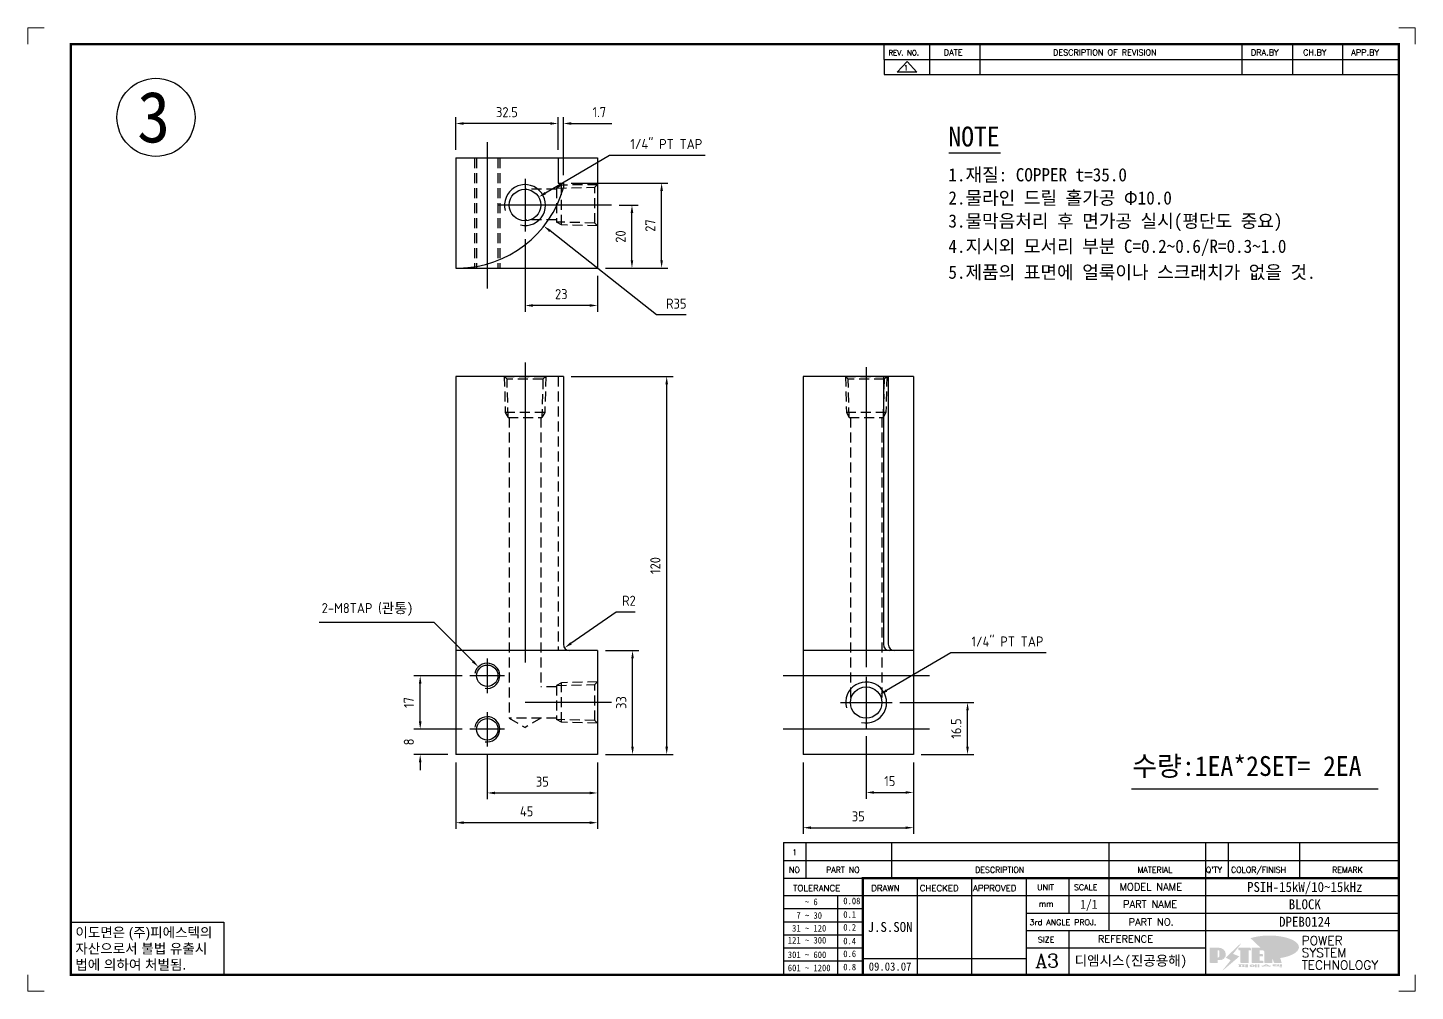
# Model space of a CAD drawing. Header units: millimetres. Extents: x 24815 to 36799, y -9299 to 5469.
# Drawn here: x 28479.1 to 28919.6, y -4594.7 to -4288.8 of the extents above; entities that cross this region are included whole.
import ezdxf
from ezdxf.enums import TextEntityAlignment as Align

# ---------------------------------------------------------------- set-up
doc = ezdxf.new("R2010")
doc.units = ezdxf.units.MM
doc.linetypes.add('CENTER', pattern=[50.8, 31.75, -6.35, 6.35, -6.35])
doc.linetypes.add('HIDDEN2', pattern=[4.7625, 3.175, -1.5875])
doc.layers.add('FORMAT-1', color=7, linetype='Continuous')
doc.layers.add('line', color=3, linetype='Continuous')
doc.styles.add('h1', font='')
doc.styles.add('HAN', font='')
doc.styles.add('RC', font='ROMANC.SHX')
doc.styles.add('ROMANT', font='romant')
doc.styles.add('RT', font='ROMANT.SHX', dxfattribs={"oblique": 15})
doc.styles.get("Standard").update_dxf_attribs({"font": 'ISOCP.SHX', "bigfont": 'WHGTXT.SHX'})
doc.styles.get('h1').set_extended_font_data('New Gulim')
doc.styles.get('HAN').set_extended_font_data('GulimChe')
doc.dimstyles.new('PS-1', dxfattribs={"dimtxt": 3.2, "dimasz": 2.5, "dimexe": 2, "dimexo": 2.5, "dimgap": 2, "dimtad": 1, "dimtoh": 1, "dimrnd": 0.05, "dimzin": 12, "dimdsep": 46, "dimtxsty": 'Standard', "dimcen": 0, "dimclrt": 2, "dimazin": 3, "dimtfac": 1, "dimtofl": 0, "dimtmove": 0, "dimatfit": 3, "dimfxl": 0, "dimtolj": 1, "dimtzin": 0, "dimarcsym": 0})

# ---------------------------------------------------------------- blocks, each defined once
blk = doc.blocks.new('t3')
for p, q in [((0, 15.88), (46.25, 15.88)), ((0, 15.88), (0, 0)), ((46.25, 15.88), (46.25, 0)), ((0, 0), (46.25, 0))]:
    blk.add_line(p, q)
at = {"color": 1, "style": 'h1'}
for s, p in [('이도면은 (주)피에스텍의', (1.4, 11.29)), ('자산으로서 불법 유출시', (1.4, 6.41)), ('법에 의하여 처벌됨.', (1.4, 1.52))]:
    blk.add_text(s, height=3, dxfattribs=at).set_placement(p)
blk = doc.blocks.new('new LOGO')
at = {"layer": 'line'}
h = blk.add_hatch(color=1, dxfattribs=at)
h.paths.add_polyline_path([(41.5, 16.4), (54.3, 16.4, 1), (54.3, 82.9), (0, 82.9), (0, -0.1), (41.5, -0.1)])
h.paths.add_polyline_path([(41.5, 27.9), (41.5, 71.9), (43.6, 71.9, -0.414214), (54.6, 60.9), (54.6, 38.9, -0.414214), (43.6, 27.9)], flags=16)
h.paths.add_polyline_path([(214.7, 71.9), (227.5, 71.9), (227.5, 82.9), (159.7, 82.9), (159.7, 71.9), (172.5, 71.9), (172.5, -0.1), (214.7, -0.1)])
h.paths.add_polyline_path([(276, 37.4), (294.8, 37.4), (294.8, 49.1), (276, 49.1), (276, 71.9), (294.8, 71.9), (294.8, 82.9), (234.5, 82.9), (234.5, -0.1), (297, -0.1), (297, 10.9), (276, 10.9)])
h.paths.add_polyline_path([(347.2, 35.2), (359.7, -0.1), (400.5, -0.1), (379.6, 66.8), (399.7, 82.9), (380.6, 82.9), (347.2, 61.6), (347.2, 82.9), (305.5, 82.9), (305.5, -0.1), (347.2, -0.1)])
h = blk.add_hatch(color=250, dxfattribs=at)
h.paths.add_polyline_path([(44.5, 69.4), (46.6, 69.4, -0.129793), (52, 68, 0.221832), (43.6, 71.9), (41.5, 71.9), (41.5, 27.9), (43.6, 27.9, 0.02048), (44.5, 28)], flags=17)
h.paths.add_polyline_path([(44.5, 13.9), (57.3, 13.9, 0.72362), (77.1, 73.9, -0.679777), (54.3, 16.4), (41.5, 16.4), (41.5, -0.1), (3, -0.1), (3, -2.6), (44.5, -2.6)])
h.paths.add_polyline_path([(117.9, 14.2), (71.5, -44.4), (77.1, -39.6), (120.8, 15.6), (92, 28.9), (173.3, 106), (177.5, 111.4), (89.1, 27.6)])
h.paths.add_polyline_path([(162.7, 71.9), (162.7, 69.4), (172.5, 69.4), (172.5, 71.9)], flags=17)
h.paths.add_polyline_path([(217.7, 69.4), (230.5, 69.4), (230.5, 80.4), (227.5, 80.4), (227.5, 71.9), (214.7, 71.9), (214.7, -0.1), (175.5, -0.1), (175.5, -2.6), (217.7, -2.6)])
h.paths.add_polyline_path([(297.8, 46.6), (294.8, 46.6), (294.8, 37.4), (276, 37.4), (276, 10.9), (279, 10.9), (279, 34.9), (297.8, 34.9)])
h.paths.add_polyline_path([(300, 8.4), (297, 8.4), (297, -0.1), (237.5, -0.1), (237.5, -2.6), (300, -2.6)])
h.paths.add_polyline_path([(297.8, 80.4), (294.8, 80.4), (294.8, 71.9), (276, 71.9), (276, 49.1), (279, 49.1), (279, 69.4), (297.8, 69.4)])
h.paths.add_polyline_path([(350.2, 80.4), (347.2, 80.4), (347.2, 61.6), (350.2, 63.5)])
h.paths.add_polyline_path([(350.2, 26.7), (347.2, 35.2), (347.2, -0.1), (308.5, -0.1), (308.5, -2.6), (350.2, -2.6)])
h.paths.add_polyline_path([(402.7, 80.4), (396.5, 80.4), (379.6, 66.8), (400.5, -0.1), (361.8, -0.1), (362.7, -2.6), (403.5, -2.6), (382.6, 64.3)])
blk.add_hatch(color=5, dxfattribs=at).paths.add_polyline_path([(166.3, 35), (131, 49), (180.4, 112.7), (92, 28.9), (120.8, 15.6), (74.4, -43)])
h = blk.add_hatch(color=253, dxfattribs=at)
edge = h.paths.add_edge_path()
edge.add_ellipse((333.9, 86.4), major_axis=(-165.9, 0), ratio=0.39426, start_angle=111.51268, end_angle=334.46902)
edge.add_ellipse((314.1, 81.2), major_axis=(-153.7, 0), ratio=0.40699, start_angle=121.30662, end_angle=327.74369, ccw=False)
edge.add_line((394, 27.8), (394.7, 25.6))
h = blk.add_hatch(color=250, dxfattribs=at)
edge = h.paths.add_edge_path()
edge.add_ellipse((237.8, -17.6), major_axis=(-14.3, 0), ratio=0.526336, start_angle=192.2456, end_angle=269.07481)
edge.add_line((238.1, -10.1), (237.6, -10.1))
edge.add_ellipse((237.8, -17.6), major_axis=(-14.3, 0), ratio=0.526336, start_angle=270.92519, end_angle=449.07481)
edge.add_line((237.6, -25.1), (238.1, -25.1))
edge.add_ellipse((237.8, -17.6), major_axis=(-14.3, 0), ratio=0.526336, start_angle=450.92519, end_angle=527.7544)
edge.add_line((251.7, -19.2), (254.1, -19.2))
edge.add_line((254.1, -19.2), (254.1, -27.1))
edge.add_line((254.1, -27.1), (263.1, -27.1))
edge.add_line((263.1, -27.1), (263.1, -10.1))
edge.add_line((263.1, -10.1), (254.1, -10.1))
edge.add_line((254.1, -10.1), (254.1, -16))
edge.add_line((254.1, -16), (251.7, -16))
h.paths.add_polyline_path([(241, -16.4), (241, -18.7, -1), (234.4, -18.7), (234.4, -16.4, -1)], flags=16)
h.paths.add_polyline_path([(278.2, -10.1), (268.1, -10.1), (268.1, -27.1), (278.2, -27.1)])
h.paths.add_polyline_path([(310.3, -10.1), (310.3, -11.1, -0.157169), (289.3, -17.5), (294, -19.9, 0.128407), (316.3, -15.9, 0.128407), (338.6, -19.9), (343.3, -17.5, -0.157169), (322.2, -11.1), (322.2, -10.1)])
h.paths.add_polyline_path([(342.1, -25.1), (342.1, -22.3), (290.4, -22.3), (290.4, -25.1)])
h.paths.add_polyline_path([(352, -10.1), (352, -16.2, 0.414214), (354, -18.2), (378.7, -18.2), (378.7, -19.6), (390.2, -19.6), (390.2, -10.1), (378.7, -10.1), (378.7, -13.6), (374.7, -13.6), (374.7, -15.1), (378.7, -15.1), (378.7, -16.2), (364.7, -16.2), (364.7, -15.1), (371.2, -15.1), (371.2, -13.6), (364.7, -13.6), (364.7, -12.6), (374.7, -12.6), (374.7, -10.1)])
h.paths.add_polyline_path([(393.8, -10.1), (393.8, -19.6), (405, -19.6), (405, -10.1)])
h.paths.add_polyline_path([(405, -27.1), (405, -20.9), (356.8, -20.9), (356.8, -23), (391.8, -23), (391.8, -27.1)])
h.paths.add_polyline_path([(200.4, -10.1), (200.4, -22.3), (193.2, -22.3), (193.2, -12.6), (196.6, -12.6), (196.6, -10.1), (161, -10.1), (161, -12.6), (164.5, -12.6), (164.5, -22.3), (161, -22.3), (161, -25.1), (200.4, -25.1), (200.4, -27.1), (213.9, -27.1), (213.9, -10.1)])
h.paths.add_polyline_path([(182, -12.6), (175.6, -12.6), (175.6, -22.3), (182, -22.3)], flags=17)
blk = doc.blocks.new('format-3')
at = {"color": 3, "lineweight": 9}
for p, q in [((0, 286.3), (0, 291.3)), ((5, 291.3), (0, 291.3)), ((414.5, 291.3), (419.5, 291.3)), ((419.5, 286.3), (419.5, 291.3)), ((0, 5), (0, 0)), ((419.5, 5), (419.5, 0)), ((5, 0), (0, 0)), ((414.5, 0), (419.5, 0))]:
    blk.add_line(p, q, dxfattribs=at)
at = {"color": 180}
for p, q in [((258.97, 281.75), (258.97, 286.3)), ((272.71, 281.75), (272.71, 286.3)), ((287.94, 281.75), (287.94, 286.3)), ((367.22, 281.75), (367.22, 286.3)), ((382.45, 281.75), (382.45, 286.3)), ((397.61, 281.75), (397.61, 286.3)), ((258.97, 281.75), (414.5, 281.75)), ((228.5, 39.49), (228.5, 5)), ((228.5, 39.49), (414.5, 39.49)), ((235.29, 39.49), (235.29, 34.21)), ((261.24, 34.21), (261.24, 39.49)), ((326.9, 39.49), (326.9, 34.21)), ((356.11, 39.49), (356.11, 34.21)), ((362.93, 39.49), (362.93, 34.21)), ((384.48, 39.49), (384.48, 34.21)), ((228.5, 34.21), (252.48, 34.21)), ((268.96, 5), (268.96, 34.21)), ((285.45, 5), (285.45, 34.21)), ((301.94, 5), (301.94, 34.21)), ((314.72, 34.21), (314.72, 23.65)), ((326.9, 34.21), (326.9, 18.37)), ((356.11, 34.21), (356.11, 5)), ((228.5, 28.93), (252.48, 28.93)), ((244.89, 5.23), (244.89, 28.93)), ((252.48, 28.93), (414.5, 28.93)), ((228.5, 24.98), (252.48, 24.98)), ((228.5, 21.03), (252.48, 21.03)), ((301.94, 23.65), (414.5, 23.65)), ((228.5, 17.08), (252.48, 17.08)), ((301.94, 18.37), (414.5, 18.37)), ((314.72, 18.37), (314.72, 5)), ((228.5, 13.13), (252.48, 13.13)), ((301.94, 13.09), (356.11, 13.09)), ((228.5, 9.18), (252.48, 9.18)), ((252.48, 9.95), (301.94, 9.95))]:
    blk.add_line(p, q, dxfattribs=at)
at = {"const_width": 0.7}
blk.add_lwpolyline([(252.48, 5), (252.48, 34.21), (414.5, 34.21)], dxfattribs=at)
at = {"layer": 'FORMAT-1', "const_width": 0.7}
blk.add_lwpolyline([(13, 5), (13, 286.3), (414.5, 286.3), (414.5, 5)], close=True, dxfattribs=at)
blk.add_blockref('t3', (13, 5))
at = {"xscale": 0.05400000000000027, "yscale": 0.05400000000000027, "zscale": 0.05400000000000027}
blk.add_blockref('new LOGO', (357.35, 8.65), dxfattribs=at)
at = {"color": 2}
for s, height, style, p in [('REV. NO.', 1.56, 'RC', (260.23, 282.95)), ('DATE', 1.788, 'RC', (276.95, 282.94)), ('DESCRIPTION OF REVISION', 1.7875, 'RC', (309.98, 282.94)), ('DRA.BY', 1.788, 'RC', (369.83, 282.94)), ('CH.BY', 1.788, 'RC', (385.59, 282.94)), ('APP.BY', 1.788, 'RC', (400.18, 282.94)), ('COLOR/FINISH', 1.7424, 'RC', (363.8, 35.83)), ('NO', 1.742, 'RC', (230.16, 35.83)), ('PART NO', 1.742, 'RC', (241.36, 35.83)), ('DESCRIPTION', 1.7424, 'RC', (286.43, 35.83)), ('MATERIAL', 1.742, 'RC', (335.52, 35.83)), ("Q'TY", 1.742, 'RC', (356.17, 35.83)), ('REMARK', 1.742, 'RC', (394.37, 35.83)), (' TOLERANCE', 1.9, 'RC', (230.11, 30.22)), ('DRAWN', 1.9, 'RC', (255, 30.22)), ('CHECKED', 1.9, 'RC', (269.71, 30.22)), ('APPROVED', 1.9, 'RC', (285.8, 30.22)), ('UNIT', 1.742, 'RC', (305.19, 30.55)), ('SCALE', 1.742, 'RC', (316.32, 30.55)), ('MODEL NAME', 2.178, 'RC', (330.12, 30.46)), ('    ~ 6', 2, 'HAN', (229.8, 26.03)), ('0.08', 2, 'HAN', (246.57, 26.31)), ('mm', 1.742, 'RC', (305.67, 25.56)), ('PART NAME', 2.178, 'RC', (331.17, 25.24)), ('  7 ~ 30', 2, 'HAN', (229.8, 21.91)), ('0.1', 2, 'HAN', (246.57, 22.2)), ('3rd ANGLE PROJ.', 1.7424, 'RC', (302.87, 19.97)), ('PART NO.', 2.178, 'RC', (332.84, 19.85)), (' 31 ~ 120', 2, 'HAN', (229.8, 18.04)), ('0.2', 2, 'HAN', (246.57, 18.32)), ('REFERENCE', 2.178, 'RC', (323.52, 14.69)), ('121 ~ 300', 2, 'HAN', (229.8, 14.42)), ('0.4', 2, 'HAN', (246.57, 14.2)), ('SIZE', 1.742, 'RC', (305.39, 14.71)), ('301 ~ 600', 2, 'HAN', (229.8, 10.04)), ('0.6', 2, 'HAN', (246.57, 10.32)), ('601 ~ 1200', 2, 'HAN', (229.8, 6.05)), ('0.8', 2, 'HAN', (246.57, 6.33))]:
    blk.add_text(s, height=height, dxfattribs=dict(at, style=style)).set_placement(p)
at = {"style": 'ROMANT'}
for s, p in [('POWER', (385.15, 13.96)), ('SYSTEM', (385.15, 10.31)), ('TECHNOLOGY', (385.15, 6.56))]:
    blk.add_text(s, height=2.7, dxfattribs=at).set_placement(p)
at = {"color": 2, "lineweight": 25, "style": 'RC'}
blk.add_text('A3', height=4.182, dxfattribs=at).set_placement((304.61, 7.14))
at = {"style": 'HAN'}
for tag, height, p in [('MODEL-NAME', 3, (386.1, 31.53)), ('SCALE', 2.7, (320.81, 26.29)), ('PART-NAME', 3, (386.1, 26.29)), ('CH-BY', 3, (277.21, 19.44)), ('PART-NO', 3, (386.1, 21.01)), ('DRA-BY', 3, (260.72, 19.44)), ('APP-BY', 3, (293.7, 19.44)), ('DRA-DATE', 2.5, (260.72, 7.47)), ('CH-DATE', 2.5, (277.21, 7.47)), ('APP-DATE', 2.5, (293.7, 7.47)), ('관련업체', 3, (333.52, 9.26))]:
    blk.add_attdef(tag, text='', height=height, dxfattribs=at).set_placement(p, align=Align.MIDDLE_CENTER)
blk = doc.blocks.new('no3')
at = {"color": 180}
for p, q in [((0, 5.5), (0, 0)), ((0, 5.5), (186, 5.5)), ((6.79, 5.5), (6.79, 0)), ((32.74, 0.11), (32.74, 5.5)), ((98.4, 5.5), (98.4, 0)), ((127.61, 5.5), (127.61, 0)), ((134.43, 5.5), (134.43, 0)), ((155.98, 5.5), (155.98, 0))]:
    blk.add_line(p, q, dxfattribs=at)
at = {"color": 2, "style": 'HAN'}
for tag, p in [('PART-NO', (19.76, 2.75)), ('MATERIAL', (111.38, 2.75)), ("Q'TY", (131.02, 2.75)), ('COLOR/FINISH', (145.2, 2.75)), ('REMARK', (170.76, 2.75))]:
    blk.add_attdef(tag, text='', height=2.9, dxfattribs=at).set_placement(p, align=Align.MIDDLE_CENTER)
blk.add_attdef('DESCRIPTION', text='', height=2.9, dxfattribs=at).set_placement((34.51, 2.75), align=Align.MIDDLE_LEFT)
at = {"color": 2, "style": 'RT', "oblique": 15}
blk.add_attdef('NO', text='', height=1.74, dxfattribs=at).set_placement((3.38, 2.51), align=Align.MIDDLE_CENTER)
blk = doc.blocks.new('re3')
at = {"color": 180}
for p, q in [((0, 0), (0, -4.55)), ((6.87, -0.64), (3.86, -3.91)), ((9.88, -3.91), (3.86, -3.91)), ((6.87, -0.64), (9.88, -3.91)), ((13.74, -4.55), (13.74, 0)), ((28.97, -4.55), (28.97, 0)), ((108.25, -4.55), (108.25, 0)), ((123.49, -4.55), (123.49, 0)), ((138.64, -4.55), (138.64, 0)), ((0, -4.55), (155.53, -4.55))]:
    blk.add_line(p, q, dxfattribs=at)
at = {"color": 2, "style": 'RC', "oblique": 15}
blk.add_attdef('REV.NO', text='', height=1.56, dxfattribs=at).set_placement((6.59, -2.56), align=Align.MIDDLE_CENTER)
blk.add_attdef('-1', text='', height=1.56, dxfattribs=at).set_placement((9.37, -1.66), align=Align.MIDDLE_LEFT)
at = {"color": 2, "style": 'HAN'}
for tag, p in [('REV.-DATE', (21.36, -2.28)), ('DRA.BY', (115.87, -2.28)), ('CH.BY', (131.07, -2.28)), ('APP.BY', (147.09, -2.28))]:
    blk.add_attdef(tag, text='', height=2.5, dxfattribs=at).set_placement(p, align=Align.MIDDLE_CENTER)
blk.add_attdef('DESCRIPTION-OF-REVISION', text='', height=2.5, dxfattribs=at).set_placement((31.61, -2.28), align=Align.MIDDLE_LEFT)
blk = doc.blocks.new('*D1194')
at = {"color": 0, "lineweight": -2}
for p, q in [((28624.97, -4519.55), (28624.97, -4533.76)), ((28659.97, -4522.06), (28659.97, -4533.76)), ((28627.47, -4531.76), (28657.47, -4531.76))]:
    blk.add_line(p, q, dxfattribs=at)
at = {"color": 0}
for points in [[(28627.47, -4531.35), (28627.47, -4532.18), (28624.97, -4531.76)], [(28657.47, -4531.35), (28657.47, -4532.18), (28659.97, -4531.76)]]:
    blk.add_solid(points, dxfattribs=at)
at = {"layer": 'Defpoints', "color": 0}
for p in [(28624.97, -4517.05), (28659.97, -4519.56), (28659.97, -4531.76)]:
    blk.add_point(p, dxfattribs=at)
at = {"color": 2, "insert": (28642.47, -4528.16), "char_height": 3.2, "attachment_point": 5}
blk.add_mtext('\\A1;35', dxfattribs=at)
blk = doc.blocks.new('*D1195')
at = {"color": 0, "lineweight": -2}
for p, q in [((28614.97, -4522.06), (28614.97, -4543.2)), ((28659.97, -4522.06), (28659.97, -4543.2)), ((28657.47, -4541.2), (28617.47, -4541.2))]:
    blk.add_line(p, q, dxfattribs=at)
at = {"color": 0}
for points in [[(28617.47, -4540.78), (28617.47, -4541.62), (28614.97, -4541.2)], [(28657.47, -4540.78), (28657.47, -4541.62), (28659.97, -4541.2)]]:
    blk.add_solid(points, dxfattribs=at)
at = {"layer": 'Defpoints', "color": 0}
for p in [(28614.97, -4519.56), (28659.97, -4519.56), (28614.97, -4541.2)]:
    blk.add_point(p, dxfattribs=at)
at = {"color": 2, "insert": (28637.47, -4537.6), "char_height": 3.2, "attachment_point": 5}
blk.add_mtext('\\A1;45', dxfattribs=at)
blk = doc.blocks.new('*D1134')
at = {"color": 0, "lineweight": -2}
for p, q in [((28662.47, -4486.56), (28673.11, -4486.56)), ((28671.11, -4517.06), (28671.11, -4489.06)), ((28662.47, -4519.56), (28673.11, -4519.56))]:
    blk.add_line(p, q, dxfattribs=at)
at = {"color": 0}
for points in [[(28670.69, -4489.06), (28671.52, -4489.06), (28671.11, -4486.56)], [(28670.69, -4517.06), (28671.52, -4517.06), (28671.11, -4519.56)]]:
    blk.add_solid(points, dxfattribs=at)
at = {"layer": 'Defpoints', "color": 0}
for p in [(28659.97, -4486.56), (28671.11, -4486.56), (28659.97, -4519.56)]:
    blk.add_point(p, dxfattribs=at)
at = {"color": 2, "insert": (28667.51, -4503.06), "char_height": 3.2, "attachment_point": 5, "rotation": 90}
blk.add_mtext('\\A1;33', dxfattribs=at)
blk = doc.blocks.new('*D1196')
at = {"color": 0, "lineweight": -2}
for p, q in [((28651.65, -4399.56), (28683.95, -4399.56)), ((28681.95, -4517.06), (28681.95, -4402.06)), ((28662.47, -4519.56), (28683.95, -4519.56))]:
    blk.add_line(p, q, dxfattribs=at)
at = {"color": 0}
for points in [[(28681.53, -4402.06), (28682.36, -4402.06), (28681.95, -4399.56)], [(28681.53, -4517.06), (28682.36, -4517.06), (28681.95, -4519.56)]]:
    blk.add_solid(points, dxfattribs=at)
at = {"layer": 'Defpoints', "color": 0}
for p in [(28649.15, -4399.56), (28681.95, -4399.56), (28659.97, -4519.56)]:
    blk.add_point(p, dxfattribs=at)
at = {"color": 2, "insert": (28678.35, -4459.56), "char_height": 3.2, "attachment_point": 5, "rotation": 90}
blk.add_mtext('\\A1;120', dxfattribs=at)
blk = doc.blocks.new('*D1197')
at = {"color": 0, "lineweight": -2}
for p, q in [((28603.69, -4509.06), (28603.69, -4506.56)), ((28616.99, -4511.56), (28601.69, -4511.56)), ((28612.47, -4519.56), (28601.69, -4519.56)), ((28603.69, -4522.06), (28603.69, -4524.56))]:
    blk.add_line(p, q, dxfattribs=at)
at = {"color": 0}
for points in [[(28603.28, -4509.06), (28604.11, -4509.06), (28603.69, -4511.56)], [(28603.28, -4522.06), (28604.11, -4522.06), (28603.69, -4519.56)]]:
    blk.add_solid(points, dxfattribs=at)
at = {"layer": 'Defpoints', "color": 0}
for p in [(28603.69, -4511.56), (28619.49, -4511.56), (28614.97, -4519.56)]:
    blk.add_point(p, dxfattribs=at)
at = {"color": 2, "insert": (28600.09, -4515.56), "char_height": 3.2, "attachment_point": 5, "rotation": 90}
blk.add_mtext('\\A1;8', dxfattribs=at)
blk = doc.blocks.new('*D1198')
at = {"color": 0, "lineweight": -2}
for p, q in [((28616.99, -4494.56), (28601.69, -4494.56)), ((28603.69, -4509.06), (28603.69, -4497.06)), ((28616.99, -4511.56), (28601.69, -4511.56))]:
    blk.add_line(p, q, dxfattribs=at)
at = {"color": 0}
for points in [[(28603.28, -4497.06), (28604.11, -4497.06), (28603.69, -4494.56)], [(28603.28, -4509.06), (28604.11, -4509.06), (28603.69, -4511.56)]]:
    blk.add_solid(points, dxfattribs=at)
at = {"layer": 'Defpoints', "color": 0}
for p in [(28603.69, -4494.56), (28619.49, -4494.56), (28619.49, -4511.56)]:
    blk.add_point(p, dxfattribs=at)
at = {"color": 2, "insert": (28600.09, -4503.06), "char_height": 3.2, "attachment_point": 5, "rotation": 90}
blk.add_mtext('\\A1;17', dxfattribs=at)
blk = doc.blocks.new('*D1199')
at = {"color": 0, "lineweight": -2}
for p, q in [((28745.27, -4513.76), (28745.27, -4533.6)), ((28760.27, -4522.06), (28760.27, -4533.6)), ((28747.77, -4531.6), (28757.77, -4531.6))]:
    blk.add_line(p, q, dxfattribs=at)
at = {"color": 0}
for points in [[(28747.77, -4531.19), (28747.77, -4532.02), (28745.27, -4531.6)], [(28757.77, -4531.19), (28757.77, -4532.02), (28760.27, -4531.6)]]:
    blk.add_solid(points, dxfattribs=at)
at = {"layer": 'Defpoints', "color": 0}
for p in [(28745.27, -4511.26), (28760.27, -4519.56), (28760.27, -4531.6)]:
    blk.add_point(p, dxfattribs=at)
at = {"color": 2, "insert": (28752.77, -4528), "char_height": 3.2, "attachment_point": 5}
blk.add_mtext('\\A1;15', dxfattribs=at)
blk = doc.blocks.new('*D1200')
at = {"color": 0, "lineweight": -2}
for p, q in [((28725.27, -4522.06), (28725.27, -4544.79)), ((28760.27, -4522.06), (28760.27, -4544.79)), ((28727.77, -4542.79), (28757.77, -4542.79))]:
    blk.add_line(p, q, dxfattribs=at)
at = {"color": 0}
for points in [[(28727.77, -4542.38), (28727.77, -4543.21), (28725.27, -4542.79)], [(28757.77, -4542.38), (28757.77, -4543.21), (28760.27, -4542.79)]]:
    blk.add_solid(points, dxfattribs=at)
at = {"layer": 'Defpoints', "color": 0}
for p in [(28725.27, -4519.56), (28760.27, -4519.56), (28760.27, -4542.79)]:
    blk.add_point(p, dxfattribs=at)
at = {"color": 2, "insert": (28742.77, -4539.19), "char_height": 3.2, "attachment_point": 5}
blk.add_mtext('\\A1;35', dxfattribs=at)
blk = doc.blocks.new('*D1135')
at = {"color": 0, "lineweight": -2}
for p, q in [((28755.97, -4503.06), (28779.45, -4503.06)), ((28777.45, -4517.06), (28777.45, -4505.56)), ((28762.77, -4519.56), (28779.45, -4519.56))]:
    blk.add_line(p, q, dxfattribs=at)
at = {"color": 0}
for points in [[(28777.04, -4505.56), (28777.87, -4505.56), (28777.45, -4503.06)], [(28777.04, -4517.06), (28777.87, -4517.06), (28777.45, -4519.56)]]:
    blk.add_solid(points, dxfattribs=at)
at = {"layer": 'Defpoints', "color": 0}
for p in [(28753.47, -4503.06), (28777.45, -4503.06), (28760.27, -4519.56)]:
    blk.add_point(p, dxfattribs=at)
at = {"color": 2, "insert": (28773.85, -4511.31), "char_height": 3.2, "attachment_point": 5, "rotation": 90}
blk.add_mtext('\\A1;16.5', dxfattribs=at)
blk = doc.blocks.new('*D1136')
at = {"color": 0, "lineweight": -2}
for p, q in [((28772.13, -4487.29), (28751.74, -4499.26)), ((28802.44, -4487.29), (28772.13, -4487.29))]:
    blk.add_line(p, q, dxfattribs=at)
at = {"color": 0}
blk.add_solid([(28751.53, -4498.9), (28751.95, -4499.62), (28749.58, -4500.52)], dxfattribs=at)
at = {"layer": 'Defpoints', "color": 0}
for p in [(28749.58, -4500.52), (28740.96, -4505.59)]:
    blk.add_point(p, dxfattribs=at)
at = {"color": 2, "insert": (28790.13, -4483.69), "char_height": 3.2, "attachment_point": 5}
blk.add_mtext('\\A1;1/4" PT TAP', dxfattribs=at)
blk = doc.blocks.new('*D1201')
at = {"color": 0, "lineweight": -2}
for p, q in [((28651.65, -4338.13), (28682.33, -4338.13)), ((28680.33, -4362.63), (28680.33, -4340.63)), ((28662.47, -4365.13), (28682.33, -4365.13))]:
    blk.add_line(p, q, dxfattribs=at)
at = {"color": 0}
for points in [[(28679.91, -4340.63), (28680.74, -4340.63), (28680.33, -4338.13)], [(28679.91, -4362.63), (28680.74, -4362.63), (28680.33, -4365.13)]]:
    blk.add_solid(points, dxfattribs=at)
at = {"layer": 'Defpoints', "color": 0}
for p in [(28649.15, -4338.13), (28680.33, -4338.13), (28659.97, -4365.13)]:
    blk.add_point(p, dxfattribs=at)
at = {"color": 2, "insert": (28676.73, -4351.63), "char_height": 3.2, "attachment_point": 5, "rotation": 90}
blk.add_mtext('\\A1;27', dxfattribs=at)
blk = doc.blocks.new('*D1202')
at = {"color": 0, "lineweight": -2}
for p, q in [((28614.97, -4327.63), (28614.97, -4317.24)), ((28644.97, -4319.24), (28617.47, -4319.24)), ((28647.47, -4327.63), (28647.47, -4317.24))]:
    blk.add_line(p, q, dxfattribs=at)
at = {"color": 0}
for points in [[(28617.47, -4318.83), (28617.47, -4319.66), (28614.97, -4319.24)], [(28644.97, -4318.83), (28644.97, -4319.66), (28647.47, -4319.24)]]:
    blk.add_solid(points, dxfattribs=at)
at = {"layer": 'Defpoints', "color": 0}
for p in [(28614.97, -4319.24), (28614.97, -4330.13), (28647.47, -4330.13)]:
    blk.add_point(p, dxfattribs=at)
at = {"color": 2, "insert": (28631.22, -4315.64), "char_height": 3.2, "attachment_point": 5}
blk.add_mtext('\\A1;32.5', dxfattribs=at)
blk = doc.blocks.new('*D1137')
at = {"color": 0, "lineweight": -2}
for p, q in [((28644.97, -4319.24), (28642.47, -4319.24)), ((28647.47, -4327.63), (28647.47, -4317.24)), ((28649.15, -4335.63), (28649.15, -4317.24)), ((28651.65, -4319.24), (28664.48, -4319.24))]:
    blk.add_line(p, q, dxfattribs=at)
at = {"color": 0}
for points in [[(28644.97, -4318.83), (28644.97, -4319.66), (28647.47, -4319.24)], [(28651.65, -4318.83), (28651.65, -4319.66), (28649.15, -4319.24)]]:
    blk.add_solid(points, dxfattribs=at)
at = {"layer": 'Defpoints', "color": 0}
for p in [(28647.47, -4319.24), (28647.47, -4330.13), (28649.15, -4338.13)]:
    blk.add_point(p, dxfattribs=at)
at = {"color": 2, "insert": (28660.56, -4315.64), "char_height": 3.2, "attachment_point": 5}
blk.add_mtext('\\A1;1.7', dxfattribs=at)
blk = doc.blocks.new('*D1138')
at = {"color": 0, "lineweight": -2}
for p, q in [((28663.83, -4329.36), (28643.44, -4341.34)), ((28694.14, -4329.36), (28663.83, -4329.36))]:
    blk.add_line(p, q, dxfattribs=at)
at = {"color": 0}
blk.add_solid([(28643.23, -4340.98), (28643.65, -4341.7), (28641.29, -4342.6)], dxfattribs=at)
at = {"layer": 'Defpoints', "color": 0}
for p in [(28641.29, -4342.6), (28632.66, -4347.67)]:
    blk.add_point(p, dxfattribs=at)
at = {"color": 2, "insert": (28681.83, -4325.76), "char_height": 3.2, "attachment_point": 5}
blk.add_mtext('\\A1;1/4" PT TAP', dxfattribs=at)
blk = doc.blocks.new('*D1203')
at = {"color": 0, "lineweight": -2}
for p, q in [((28571.58, -4477.52), (28607.98, -4477.52)), ((28607.98, -4477.52), (28620.38, -4489.95))]:
    blk.add_line(p, q, dxfattribs=at)
at = {"color": 0}
blk.add_solid([(28620.68, -4489.66), (28620.09, -4490.25), (28622.15, -4491.72)], dxfattribs=at)
at = {"layer": 'Defpoints', "color": 0}
for p in [(28622.15, -4491.72), (28627.8, -4497.39)]:
    blk.add_point(p, dxfattribs=at)
at = {"color": 2, "insert": (28586.98, -4473.51), "char_height": 3.2, "attachment_point": 5}
blk.add_mtext('\\A1;2-M8TAP ({\\fGulimChe|b0|i0|c129|p49;관통)}', dxfattribs=at)
blk = doc.blocks.new('*D1204')
at = {"color": 0, "lineweight": -2}
for p, q in [((28666.9, -4345.13), (28672.92, -4345.13)), ((28670.92, -4362.63), (28670.92, -4347.63)), ((28662.47, -4365.13), (28672.92, -4365.13))]:
    blk.add_line(p, q, dxfattribs=at)
at = {"color": 0}
for points in [[(28670.5, -4347.63), (28671.33, -4347.63), (28670.92, -4345.13)], [(28670.5, -4362.63), (28671.33, -4362.63), (28670.92, -4365.13)]]:
    blk.add_solid(points, dxfattribs=at)
at = {"layer": 'Defpoints', "color": 0}
for p in [(28664.4, -4345.13), (28670.92, -4345.13), (28659.97, -4365.13)]:
    blk.add_point(p, dxfattribs=at)
at = {"color": 2, "insert": (28667.32, -4355.13), "char_height": 3.2, "attachment_point": 5, "rotation": 90}
blk.add_mtext('\\A1;20', dxfattribs=at)
blk = doc.blocks.new('*D1205')
at = {"color": 0, "lineweight": -2}
for p, q in [((28636.98, -4356.01), (28636.98, -4379.01)), ((28659.97, -4367.63), (28659.97, -4379.01)), ((28657.47, -4377.01), (28639.48, -4377.01))]:
    blk.add_line(p, q, dxfattribs=at)
at = {"color": 0}
for points in [[(28639.48, -4376.6), (28639.48, -4377.43), (28636.98, -4377.01)], [(28657.47, -4376.6), (28657.47, -4377.43), (28659.97, -4377.01)]]:
    blk.add_solid(points, dxfattribs=at)
at = {"layer": 'Defpoints', "color": 0}
for p in [(28636.98, -4353.51), (28659.97, -4365.13), (28636.98, -4377.01)]:
    blk.add_point(p, dxfattribs=at)
at = {"color": 2, "insert": (28648.48, -4373.41), "char_height": 3.2, "attachment_point": 5}
blk.add_mtext('\\A1;23', dxfattribs=at)
blk = doc.blocks.new('*D1206')
at = {"color": 0, "lineweight": -2}
for p, q in [((28678.72, -4380.02), (28644.92, -4353.36)), ((28688.1, -4380.02), (28678.72, -4380.02))]:
    blk.add_line(p, q, dxfattribs=at)
at = {"color": 0}
blk.add_solid([(28645.18, -4353.03), (28644.66, -4353.69), (28642.96, -4351.81)], dxfattribs=at)
at = {"layer": 'Defpoints', "color": 0}
for p in [(28615.47, -4330.14), (28642.96, -4351.81)]:
    blk.add_point(p, dxfattribs=at)
at = {"color": 2, "insert": (28684.99, -4376.42), "char_height": 3.2, "attachment_point": 5}
blk.add_mtext('\\A1;R35', dxfattribs=at)
blk = doc.blocks.new('*D1207')
at = {"color": 0, "lineweight": -2}
for p, q in [((28665.95, -4474.34), (28651.56, -4484.27)), ((28671.98, -4474.34), (28665.95, -4474.34))]:
    blk.add_line(p, q, dxfattribs=at)
at = {"color": 0}
blk.add_solid([(28651.33, -4483.93), (28651.8, -4484.61), (28649.51, -4485.69)], dxfattribs=at)
at = {"layer": 'Defpoints', "color": 0}
for p in [(28649.51, -4485.69), (28651.15, -4484.56)]:
    blk.add_point(p, dxfattribs=at)
at = {"color": 2, "insert": (28669.96, -4470.74), "char_height": 3.2, "attachment_point": 5}
blk.add_mtext('\\A1;R2', dxfattribs=at)

msp = doc.modelspace()

# ---------------------------------------------------------------- linework, layer by layer
at = {"color": 1, "linetype": 'CENTER', "ltscale": 3}
for p, q in [((28624.975, -4325.167), (28624.975, -4371.611)), ((28636.974, -4336.758), (28636.975, -4353.509)), ((28645.35, -4345.133), (28628.599, -4345.134)), ((28664.402, -4345.134), (28641.848, -4345.134)), ((28636.975, -4395.129), (28636.975, -4503.056)), ((28745.27, -4396.556), (28745.27, -4494.855)), ((28624.975, -4489.067), (28624.975, -4500.045)), ((28630.464, -4494.556), (28619.486, -4494.556)), ((28765.379, -4494.556), (28718.935, -4494.556)), ((28745.27, -4494.855), (28745.27, -4511.257)), ((28664.402, -4503.056), (28636.975, -4503.056)), ((28737.069, -4503.056), (28753.471, -4503.056)), ((28624.975, -4506.067), (28624.975, -4517.045)), ((28630.464, -4511.556), (28619.486, -4511.556)), ((28765.379, -4511.556), (28718.935, -4511.556))]:
    msp.add_line(p, q, dxfattribs=at)
for p, q in [((28771.547, -4328.603), (28787.887, -4328.603)), ((28656.928, -4338.634), (28659.975, -4338.634)), ((28829.469, -4530.502), (28907.858, -4530.502))]:
    msp.add_line(p, q)
at = {"color": 6}
for p, q in [((28614.975, -4330.134), (28659.975, -4330.134)), ((28614.975, -4330.134), (28614.975, -4365.134)), ((28647.475, -4330.134), (28647.475, -4338.134)), ((28659.975, -4330.134), (28659.975, -4365.134)), ((28647.475, -4338.134), (28649.153, -4338.134)), ((28649.153, -4338.134), (28649.153, -4339.666)), ((28614.975, -4365.134), (28659.975, -4365.134)), ((28649.153, -4399.556), (28614.975, -4399.556)), ((28614.975, -4399.556), (28614.975, -4519.556)), ((28649.153, -4399.556), (28649.153, -4484.556)), ((28760.27, -4399.556), (28725.27, -4399.556)), ((28725.27, -4399.556), (28725.27, -4519.556)), ((28750.738, -4399.556), (28750.738, -4484.556)), ((28752.27, -4399.556), (28752.27, -4484.556)), ((28760.27, -4399.556), (28760.27, -4519.556)), ((28659.975, -4486.556), (28614.975, -4486.556)), ((28659.975, -4486.556), (28659.975, -4519.556)), ((28760.27, -4486.556), (28725.27, -4486.556)), ((28659.975, -4519.556), (28614.975, -4519.556)), ((28760.27, -4519.556), (28725.27, -4519.556))]:
    msp.add_line(p, q, dxfattribs=at)
at = {"color": 2, "linetype": 'HIDDEN2'}
for p, q in [((28620.975, -4330.276), (28620.975, -4365.276)), ((28621.575, -4330.276), (28621.575, -4365.276)), ((28628.375, -4330.276), (28628.375, -4365.276)), ((28628.975, -4330.276), (28628.975, -4365.276)), ((28630.397, -4399.556), (28643.554, -4399.556)), ((28631.28, -4400.44), (28630.397, -4399.556)), ((28643.554, -4399.556), (28642.67, -4400.44)), ((28647.475, -4399.556), (28647.475, -4486.556)), ((28738.692, -4399.556), (28751.849, -4399.556)), ((28739.575, -4400.44), (28738.692, -4399.556)), ((28751.849, -4399.556), (28750.965, -4400.44)), ((28631.596, -4412.524), (28631.28, -4400.44)), ((28642.67, -4400.44), (28631.28, -4400.44)), ((28642.67, -4400.44), (28642.355, -4412.524)), ((28739.89, -4412.524), (28739.575, -4400.44)), ((28750.965, -4400.44), (28739.575, -4400.44)), ((28750.965, -4400.44), (28750.65, -4412.524)), ((28643.26, -4410.956), (28630.691, -4410.956)), ((28631.596, -4412.524), (28642.355, -4412.524)), ((28631.975, -4412.524), (28631.975, -4508.056)), ((28641.975, -4412.524), (28641.975, -4498.056)), ((28751.555, -4410.956), (28738.985, -4410.956)), ((28739.89, -4412.524), (28750.65, -4412.524)), ((28740.27, -4412.524), (28740.27, -4503.056)), ((28750.27, -4412.524), (28750.27, -4503.056)), ((28648.575, -4509.341), (28648.575, -4496.771)), ((28659.091, -4497.361), (28659.975, -4496.478)), ((28659.975, -4496.478), (28659.975, -4509.635)), ((28647.007, -4498.056), (28641.975, -4498.056)), ((28647.007, -4497.676), (28659.091, -4497.361)), ((28647.007, -4497.676), (28647.007, -4508.436)), ((28659.091, -4508.751), (28659.091, -4497.361)), ((28647.007, -4508.056), (28631.975, -4508.056)), ((28631.975, -4508.056), (28636.976, -4510.943)), ((28641.976, -4508.056), (28636.976, -4510.943)), ((28659.091, -4508.751), (28647.007, -4508.436)), ((28659.975, -4509.635), (28659.091, -4508.751))]:
    msp.add_line(p, q, dxfattribs=at)
at = {"color": 252, "linetype": 'HIDDEN2'}
for p, q in [((28659.091, -4339.439), (28659.975, -4338.555)), ((28659.975, -4338.555), (28659.975, -4351.712)), ((28647.007, -4340.134), (28636.902, -4340.134)), ((28647.007, -4339.754), (28659.091, -4339.439)), ((28647.007, -4339.754), (28647.007, -4350.514)), ((28648.575, -4351.419), (28648.575, -4338.849)), ((28659.091, -4350.829), (28659.091, -4339.439)), ((28647.007, -4349.776), (28636.975, -4349.776)), ((28659.091, -4350.829), (28647.007, -4350.514)), ((28659.975, -4351.712), (28659.091, -4350.829))]:
    msp.add_line(p, q, dxfattribs=at)
for points in [[(28659.975, -4338.555), (28648.575, -4338.849), (28647.007, -4339.754)], [(28659.975, -4351.712), (28648.575, -4351.419), (28647.007, -4350.514)]]:
    msp.add_lwpolyline(points, dxfattribs=at)
at = {"color": 2, "linetype": 'HIDDEN2'}
for points in [[(28630.397, -4399.556), (28630.691, -4410.956), (28631.596, -4412.524)], [(28643.554, -4399.556), (28643.26, -4410.956), (28642.355, -4412.524)], [(28738.692, -4399.556), (28738.985, -4410.956), (28739.89, -4412.524)], [(28751.849, -4399.556), (28751.555, -4410.956), (28750.65, -4412.524)], [(28659.975, -4496.478), (28648.575, -4496.771), (28647.007, -4497.676)], [(28659.975, -4509.635), (28648.575, -4509.341), (28647.007, -4508.436)]]:
    msp.add_lwpolyline(points, dxfattribs=at)
for centre, radius in [((28519.815, -4317.284), 12.402), ((28624.975, -4494.556), 3.4), ((28624.975, -4511.556), 3.4)]:
    msp.add_circle(centre, radius)
at = {"color": 3}
for centre in [(28636.975, -4345.134), (28745.27, -4503.056)]:
    msp.add_circle(centre, 5, dxfattribs=at)
for centre in [(28636.975, -4345.134), (28745.27, -4503.056)]:
    msp.add_arc(centre, 6.5, 256.75792, 195.25066)
at = {"color": 6}
for centre, radius, start, end in [((28615.475, -4330.137), 35, 270.81854, 344.20158), ((28651.153, -4484.556), 2, 180, 270), ((28752.738, -4484.556), 2, 180, 270), ((28754.27, -4484.556), 2, 180, 270)]:
    msp.add_arc(centre, radius, start, end, dxfattribs=at)
at = {"color": 3}
for centre in [(28624.975, -4494.556), (28624.975, -4511.556)]:
    msp.add_arc(centre, 4, 260, 170, dxfattribs=at)

# ---------------------------------------------------------------- block references
at = {"xscale": 1.05000000000291, "yscale": 1.05000000000291, "zscale": 1.05000000000291}
msp.add_blockref('format-3', (28479.105, -4594.71), dxfattribs=at).add_auto_attribs({'DRA-DATE': '09.03.07', 'DRA-BY': 'J.S.SON', 'MODEL-NAME': 'PSIH-15kW/10~15kHz', 'PART-NAME': 'BLOCK', 'PART-NO': 'DPEB0124', 'SCALE': '1/1', '관련업체': '디엠시스(진공용해)'})
ref = msp.add_blockref('re3', (28751.019, -4298.872), dxfattribs=dict(xscale=1.05000000000291, yscale=1.05000000000291, zscale=1.05000000000291))
ref.add_attrib('REV.NO', '1', dxfattribs={"color": 2, "height": 1.638, "style": 'RC'}).set_placement((28757.937, -4301.558), align=Align.MIDDLE_CENTER)
ref = msp.add_blockref('no3', (28719.03, -4553.241), dxfattribs=dict(xscale=1.05000000000291, yscale=1.05000000000291, zscale=1.05000000000291))
ref.add_attrib('NO', '1', dxfattribs={"color": 2, "height": 1.827, "style": 'RT'}).set_placement((28722.584, -4550.609), align=Align.MIDDLE_CENTER)

# ---------------------------------------------------------------- texts
at = {"color": 2, "style": 'HAN'}
for s, height, p in [('3', 16.2, (28513.845, -4325.259)), ('NOTE', 6.3, (28771.368, -4326.54)), ('1.재질: COPPER t=35.0', 4.2, (28771.368, -4337.612)), ('2.물라인 드릴 홀가공 Φ10.0', 4.2, (28771.368, -4344.962)), ('3.물막음처리 후 면가공 실시(평단도 중요)', 4.2, (28771.368, -4352.287)), ('4.지시외 모서리 부분 C=0.2~0.6/R=0.3~1.0', 4.2, (28771.368, -4360.304)), ('5.제품의 표면에 얼룩이나 스크래치가 없을 것.', 4.2, (28771.368, -4368.529)), ('수량:1EA*2SET= 2EA', 6.3, (28829.714, -4526.357))]:
    msp.add_text(s, height=height, dxfattribs=at).set_placement(p)

# ---------------------------------------------------------------- dimensions: what is measured, and where the dimension line sits
for base, p1, p2, angle, picture, middle in [((28614.975, -4319.245), (28647.475, -4330.134), (28614.975, -4330.134), 180, '*D1202', (28631.225, -4315.644)), ((28680.328, -4338.134), (28659.975, -4365.134), (28649.153, -4338.134), 90, '*D1201', (28676.727, -4351.634)), ((28670.917, -4345.134), (28659.975, -4365.134), (28664.402, -4345.134), 90, '*D1204', (28667.316, -4355.134)), ((28636.975, -4377.012), (28659.975, -4365.134), (28636.975, -4353.509), 180, '*D1205', (28648.475, -4373.411)), ((28681.946, -4399.556), (28659.975, -4519.556), (28649.153, -4399.556), 90, '*D1196', (28678.346, -4459.556)), ((28671.107, -4486.556), (28659.975, -4519.556), (28659.975, -4486.556), 90, '*D1134', (28667.507, -4503.056)), ((28777.455, -4503.056), (28760.27, -4519.556), (28753.471, -4503.056), 90, '*D1135', (28773.855, -4511.306)), ((28603.692, -4511.556), (28614.975, -4519.556), (28619.486, -4511.556), 90, '*D1197', (28600.092, -4515.556)), ((28760.27, -4531.605), (28745.27, -4511.257), (28760.27, -4519.556), 180, '*D1199', (28752.77, -4528.005)), ((28659.975, -4531.762), (28624.975, -4517.045), (28659.975, -4519.556), 180, '*D1194', (28642.475, -4528.162)), ((28614.975, -4541.2), (28659.975, -4519.556), (28614.975, -4519.556), 180, '*D1195', (28637.475, -4537.6)), ((28760.27, -4542.794), (28725.27, -4519.556), (28760.27, -4519.556), 180, '*D1200', (28742.77, -4539.194))]:
    dim = msp.add_linear_dim(base=base, p1=p1, p2=p2, angle=angle, dimstyle='PS-1')
    dim.commit()
    dim.dimension.update_dxf_attribs({"geometry": picture, "text_midpoint": middle})
dim = msp.add_linear_dim(base=(28647.475, -4319.245), p1=(28649.153, -4338.134), p2=(28647.475, -4330.134), angle=180, dimstyle='PS-1')
dim.commit()
dim.dimension.update_dxf_attribs({"geometry": '*D1137', "text_midpoint": (28660.556, -4319.245), "dimtype": 160})
for p1, p2, text, picture, middle in [((28632.663, -4347.665), (28641.287, -4342.602), '1/4" PT TAP', '*D1138', (28681.834, -4329.363)), ((28627.8, -4497.388), (28622.15, -4491.724), '2-M8TAP ({\\fGulimChe|b0|i0|c129|p49;관통)}', '*D1203', (28586.984, -4477.518)), ((28740.958, -4505.588), (28749.582, -4500.525), '1/4" PT TAP', '*D1136', (28790.129, -4487.285))]:
    dim = msp.add_diameter_dim_2p(p1=p1, p2=p2, text=text, dimstyle='PS-1')
    dim.commit()
    dim.dimension.update_dxf_attribs({"geometry": picture, "text_midpoint": middle, "dimtype": 163})
dim = msp.add_radius_dim(center=(28615.475, -4330.137), mpoint=(28642.956, -4351.811), dimstyle='PS-1')
dim.commit()
dim.dimension.update_dxf_attribs({"geometry": '*D1206', "text_midpoint": (28684.99, -4380.02), "dimtype": 164})
dim = msp.add_radius_dim(center=(28651.153, -4484.556), mpoint=(28649.507, -4485.693), dimstyle='PS-1', override={"dimtmove": 1})
dim.commit()
dim.dimension.update_dxf_attribs({"geometry": '*D1207', "text_midpoint": (28665.946, -4474.336), "dimtype": 164})
dim = msp.add_linear_dim(base=(28603.692, -4494.556), p1=(28619.486, -4511.556), p2=(28619.486, -4494.556), angle=90, dimstyle='PS-1', override={"dimtmove": 1})
dim.commit()
dim.dimension.update_dxf_attribs({"geometry": '*D1198', "text_midpoint": (28600.092, -4503.056)})

doc.saveas('drawing.dxf')
